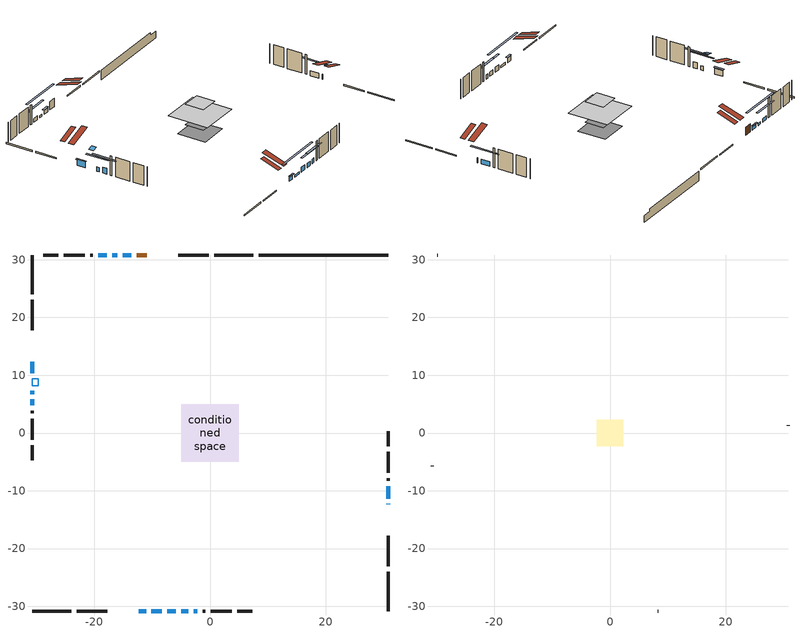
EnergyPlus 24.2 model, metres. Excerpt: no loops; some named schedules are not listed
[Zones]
conditioned space
 floor adiabatic (AdiabaticFloorConstruction): -5.01,-5.01 -5.01,5.01 5.01,5.01 5.01,-5.01 z2.69
 floor foundation (Slab1 construction): -3.55,-3.55 -3.55,3.55 3.55,3.55 3.55,-3.55 z-2.04
 floor foundation (Slab2 construction): -2.36,-2.36 -2.36,2.36 2.36,2.36 2.36,-2.36 z0
 wall outside (RimJoist1 construction): 7.52,30.8 0.73,30.8 / -30.8,-30.8 -24.01,-30.8 / -30.8,30.8 -30.8,24.01 / 30.8,-30.8 30.8,-24.01 z0.25:0.55
 wall outside (RimJoist2 construction): -0.2,30.8 -5.53,30.8 / -23.09,-30.8 -17.75,-30.8 / -30.8,23.09 -30.8,17.75 / 30.8,-23.09 30.8,-17.75 z0.25:0.55
 wall outside (AdiabaticWallConstruction 1): -10.95,30.8 -12.71,30.8 z0.25:2.28
 wall outside (AdiabaticWallConstruction): 30.8,-12.34 30.8,-12.27 / -7.38,-30.8 -5.94,-30.8 z0.25:1.47; -30.8,12.34 -30.8,10.31 / -30.8,5.8 -30.8,4.79 z0.25:1.72; -13.64,30.8 -15.11,30.8 z0.25:1.22; -12.34,-30.8 -11.06,-30.8 / -2.81,-30.8 -2.2,-30.8 z0.25:1.37; -16.04,30.8 -16.95,30.8 / -10.14,-30.8 -8.31,-30.8 z0.25:0.76; 30.8,-11.34 30.8,-9.2 z0.25:1.42; -17.88,30.8 -19.35,30.8 z0.25:1.17; -5.01,-30.8 -3.74,-30.8 / -30.8,7.29 -30.8,6.73 z0.25:1.32
 wall outside (Wall1 construction): -20.28,30.8 -20.72,30.8 / -1.27,-30.8 -0.83,-30.8 / -30.8,3.86 -30.8,3.42 / 30.8,-8.28 30.8,-7.84 z0.25:5.13
 wall outside (Wall2 construction): -21.65,30.8 -25.34,30.8 / 0.1,-30.8 3.79,-30.8 / -30.8,2.49 -30.8,-1.2 / 30.8,-6.91 30.8,-3.22 z0.25:5.13
 wall outside (Wall3 construction): -26.27,30.8 -28.87,30.8 / 4.72,-30.8 7.32,-30.8 / -30.8,-2.13 -30.8,-4.73 / 30.8,-2.29 30.8,0.31 z0.25:5.13
 wall foundation (FoundationWall1 construction): 8.45,30.8,-2.04 8.45,30.8,0.25 28.56,30.8,0.25 28.56,30.8,-0.37 30.8,30.8,-0.37 30.8,30.8,-2.04
 window (WindowConstruction 9): 30.8,-12.34 30.8,-12.27 z0.25:1.47
 window (WindowConstruction 6): -30.8,12.34 -30.8,10.31 z0.25:1.72
 window (WindowConstruction 7): -13.64,30.8 -15.11,30.8 z0.25:1.22
 window (WindowConstruction 8): -12.34,-30.8 -11.07,-30.8 z0.25:1.37
 window (WindowConstruction 11): -16.04,30.8 -16.95,30.8 z0.25:0.76
 window (WindowConstruction 12): -10.14,-30.8 -8.31,-30.8 z0.25:0.76
 window (WindowConstruction 10): -7.38,-30.8 -5.94,-30.8 z0.25:1.47
 window (WindowConstruction): 30.8,-11.34 30.8,-9.21 z0.25:1.42
 window (WindowConstruction 1): -17.88,30.8 -19.35,30.8 z0.25:1.16
 window (WindowConstruction 2): -5.01,-30.8 -3.74,-30.8 z0.25:1.32
 window (WindowConstruction 3): -2.81,-30.8 -2.2,-30.8 z0.25:1.37
 window (WindowConstruction 4): -30.8,7.29 -30.8,6.73 z0.25:1.32
 window (WindowConstruction 5): -30.8,5.8 -30.8,4.79 z0.25:1.72
 door (Door): -10.95,30.8 -12.71,30.8 z0.25:2.28
 ceiling adiabatic (AdiabaticFloorConstruction): 5.01,-5.01 5.01,5.01 -5.01,5.01 -5.01,-5.01 z2.69
 roof outside (Roof2 construction): -10.02,30.8,5.13 -10.02,25.36,6.94 -8.58,25.36,6.94 -8.58,30.8,5.13; -13.27,-30.8,5.13 -13.27,-25.36,6.94 -14.7,-25.36,6.94 -14.7,-30.8,5.13; -30.8,13.27,5.13 -25.36,13.27,6.94 -25.36,14.7,6.94 -30.8,14.7,5.13; 30.8,-13.27,5.13 25.36,-13.27,6.94 25.36,-14.7,6.94 30.8,-14.7,5.13
 roof outside (AdiabaticRoofConstruction): -30.8,8.22,5.13 -29.7,8.22,5.49 -29.7,9.38,5.49 -30.8,9.38,5.13
 skylight (SkylightConstruction): -30.8,8.22,5.13 -29.7,8.22,5.49 -29.7,9.38,5.49 -30.8,9.38,5.13
attic - vented
 floor to conditioned space (Floor1 construction Reversed): -2.33,-2.33 -2.33,2.33 2.33,2.33 2.33,-2.33 z5.13
 wall outside (Wall4 construction): -29.8,30.8 -29.87,30.8 / 8.25,-30.8 8.32,-30.8 / -30.8,-5.66 -30.8,-5.73 / 30.8,1.24 30.8,1.31 z0.25:5.13
 roof outside (Roof1 construction): -7.65,30.8,5.13 -7.65,26.26,6.64 -6.46,26.26,6.64 -6.46,30.8,5.13; -15.63,-30.8,5.13 -15.63,-26.26,6.64 -16.82,-26.26,6.64 -16.82,-30.8,5.13; -30.8,15.63,5.13 -26.26,15.63,6.64 -26.26,16.82,6.64 -30.8,16.82,5.13; 30.8,-15.63,5.13 26.26,-15.63,6.64 26.26,-16.82,6.64 30.8,-16.82,5.13
shading: -30.8,10.11 -30.8,12.54 -31.21,12.54 -31.21,10.11 z1.92; -15.31,30.8 -13.44,30.8 -13.44,31.21 -15.31,31.21 z1.42; -10.86,-30.8 -12.54,-30.8 -12.54,-31.21 -10.86,-31.21 z1.57; -22.03,30.8 -10.96,30.8 -10.96,31.21 -22.03,31.21 z5.84; -3.23,-30.8 -15.22,-30.8 -15.22,-31.21 -3.23,-31.21 z5.84; 30.8,-6.57 30.8,-13.98 31.21,-13.98 31.21,-6.57 z4.06; -21.99,30.8 -15.24,30.8 -15.24,31.21 -21.99,31.21 z3.8; -1.1,-30.8 -7.65,-30.8 -7.65,-31.21 -1.1,-31.21 z3.96; 0.44,-30.8 -5.45,-30.8 -5.45,-31.21 0.44,-31.21 z4.01; -30.8,4.09 -30.8,9.93 -31.21,9.93 -31.21,4.09 z3.96; -30.8,2.15 -30.8,8.44 -31.21,8.44 -31.21,2.15 z4.36
[Building]
Building 1: Terrain=Suburbs
[Site:Location]
Edmonton Intl AP_AB: Latitude {deg}=53.31; Longitude {deg}=-113.58; Time Zone {hr}=-7; Elevation {m}=723; Keep Site Location Information=Yes
[Site:GroundTemperature:Shallow]
-1.56185, -3.61833, -3.78302, -2.80711, 1.11059, 5.01004, 8.39065, 10.5322, 10.7141, 8.97234, 5.67794, 1.89811
[Site:WaterMainsTemperature]
Calculation Method=Schedule; Temperature Schedule=mains temperature schedule
[Material] Roughness=Rough; Thermal Absorptance=0.9
Name | Thickness {m} | Conductivity {W/m-K} | Density {kg/m3} | Specific Heat {J/kg-K} | Solar Absorptance | Visible Absorptance
asphalt or fiberglass shingles | 0.00635 | 0.162714 | 1121.4 | 1465.45 | 0.4 | 0.4
asphalt or fiberglass shingles 1 | 0.00635 | 0.162714 | 1121.4 | 1465.45 | 0.7 | 0.7
ceiling loosefill ins | 0.169333 | 0.0480833 | 16.02 | 1046.75 | 0.7 | 0.7
ceiling stud and cavity | 0.1397 | 0.174751 | 65.682 | 1177.47 | 0.7 | 0.7
concrete 4.0 in. | 0.1016 | 1.803125 | 2242.8 | 837.4 | 0.7 | 0.7
concrete 8.0 in. | 0.2032 | 1.803125 | 2242.8 | 837.4 | 0.7 | 0.7
door material | 0.04445 | 0.053851 | 512.64 | 1214.23 | 0.7 | 0.7
exterior vertical ins | 0.0477883 | 0.029427 | 32.04 | 1214.23 | 0.7 | 0.7
floor covering | 0.0127 | 0.0433444 | 54.468 | 1339.84 | 0.6 | 0.6
floor rigid ins; roof rigid ins; wall rigid ins | 0.512978 | 0.029427 | 32.04 | 1214.23 | 0.7 | 0.7
floor stud and cavity | 0.1397 | 1.75129 | 37.0049 | 1207.88 | 0.7 | 0.7
furniture material conditioned space 1 | 0.1524 | 0.115458 | 640.8 | 1214.23 | 0.6 | 0.6
gypsum board | 0.0127 | 0.160291 | 801 | 837.4 | 0.6 | 0.6
gypsum board 1 | 0.0127 | 0.160291 | 801 | 837.4 | 0.7 | 0.7
osb sheathing 0.5 in. | 0.0127 | 0.115458 | 512.64 | 1214.23 | 0.7 | 0.7
osb sheathing 0.75 in. | 0.01905 | 0.115458 | 512.64 | 1214.23 | 0.7 | 0.7
osb sheathing 2.0 in. | 0.0508 | 0.115458 | 512.64 | 1214.23 | 0.7 | 0.7
rim joist stud and cavity | 0.0508 | 0.0296634 | 125.044 | 1163.47 | 0.6 | 0.6
roof stud and cavity | 0.2032 | 0.11531 | 78.34581 | 1123.46 | 0.7 | 0.7
roof stud and cavity 1 | 0.18415 | 1.78685 | 37.0049 | 1207.88 | 0.6 | 0.6
wall stud and cavity | 0.1397 | 0.100429 | 139.0536 | 1170.24 | 0.7 | 0.7
wall stud and cavity 1 | 0.1397 | 0.0938917 | 139.0536 | 1170.24 | 0.7 | 0.7
wall stud and cavity 2 | 0.1397 | 0.0951301 | 139.0536 | 1170.24 | 0.7 | 0.7
wall stud and cavity 3 | 0.0889 | 6.1454 | 50.32683 | 1063.81 | 0.6 | 0.6
wall stud and cavity 4 | 0.0889 | 0.380278 | 52.3479 | 1209.89 | 0.7 | 0.7
wall stud and cavity 5 | 0.0889 | 0.391764 | 83.0341 | 1211.67 | 0.7 | 0.7
wood siding | 0.0254 | 0.102417 | 544.68 | 1172.36 | 0.4 | 0.4
wood siding 1 | 0.00254 | 0.102417 | 544.68 | 1172.36 | 0.4 | 0.4
wood siding 2; wood siding 3; wood siding 4 | 0.0254 | 0.102417 | 544.68 | 1172.36 | 0.7 | 0.7
[WindowMaterial:SimpleGlazingSystem]
Name | U-Factor {W/m2-K} | Solar Heat Gain Coefficient
SkylightMaterial | 3.35865 | 0.7116
WindowMaterial | 3.298918 | 0.68
WindowMaterial 1 | 2.98152 | 0.56
WindowMaterial 10 | 2.699889 | 0.41
WindowMaterial 2 | 2.986628 | 0.56
WindowMaterial 3 | 3.30687 | 0.62
WindowMaterial 4 | 3.26655 | 0.47
WindowMaterial 5 | 3.30232 | 0.66
WindowMaterial 6 | 2.97868 | 0.57
WindowMaterial 7 | 2.98492 | 0.56
WindowMaterial 8 | 3.09508 | 0.38
WindowMaterial 9 | 2.969594 | 0.62
[Construction]
AdiabaticFloorConstruction: floor stud and cavity, floor rigid ins, osb sheathing 0.75 in., floor covering
AdiabaticRoofConstruction: asphalt or fiberglass shingles 1, roof rigid ins, osb sheathing 0.75 in., roof stud and cavity 1
AdiabaticWallConstruction: wood siding 3, wall rigid ins, wall stud and cavity 4, gypsum board
AdiabaticWallConstruction 1: wood siding 4, wall rigid ins, wall stud and cavity 4, gypsum board
Door: door material
Floor1 construction Reversed: gypsum board, ceiling stud and cavity, ceiling loosefill ins
FoundationWall1 construction: concrete 8.0 in., gypsum board 1
furniture construction conditioned space 1: furniture material conditioned space 1
PartitionWallConstruction: gypsum board, wall stud and cavity 5, gypsum board
RimJoist1 construction; RimJoist2 construction: wood siding 2, osb sheathing 2.0 in., rim joist stud and cavity
Roof1 construction: asphalt or fiberglass shingles
Roof2 construction: asphalt or fiberglass shingles, osb sheathing 0.75 in., roof stud and cavity, gypsum board
SkylightConstruction: SkylightMaterial
Slab1 construction; Slab2 construction: concrete 4.0 in.
Wall1 construction: wood siding, osb sheathing 0.5 in., wall stud and cavity, gypsum board
Wall2 construction: wood siding, osb sheathing 0.5 in., wall stud and cavity 1, gypsum board
Wall3 construction: wood siding, osb sheathing 0.5 in., wall stud and cavity 2, gypsum board
Wall4 construction: wood siding 1, wall stud and cavity 3
WindowConstruction: WindowMaterial
WindowConstruction 1: WindowMaterial 1
WindowConstruction 10: WindowMaterial 9
WindowConstruction 11; WindowConstruction 12: WindowMaterial 10
WindowConstruction 2: WindowMaterial 2
WindowConstruction 3: WindowMaterial 3
WindowConstruction 4: WindowMaterial 4
WindowConstruction 5; WindowConstruction 6: WindowMaterial 5
WindowConstruction 7: WindowMaterial 6
WindowConstruction 8: WindowMaterial 7
WindowConstruction 9: WindowMaterial 8
[Zone] Multiplier=1; Part of Total Floor Area=Yes
Name | Volume {m3}
attic - vented | 5.31664
conditioned space | 403.4
[Space]
Name | Zone | Volume {m3}
attic - vented 1 | attic - vented | 5.31664
conditioned space 1 | conditioned space | 403.4
[ZoneInfiltration:EffectiveLeakageArea]
infil attic - vented 1: Zone or Space=attic - vented 1; Schedule=Always On Discrete; Effective Air Leakage Area {cm2}=753.739; Stack Coefficient=0.000444221; Wind Coefficient=1.42403e-05
[ZoneMixing]
whole house fan mix: Zone or Space=attic - vented; Schedule=Always On Continuous; Design Flow Rate Calculation Method=Flow/Zone; Design Flow Rate {m3/s}=0; Source Zone or Space=conditioned space
[SurfaceProperty:ExposedFoundationPerimeter] Exposed Perimeter Calculation Method=TotalExposedPerimeter
Name | Total Exposed Perimeter {m}
Slab1 | 22.354
Slab2 | 13.411
[InternalMass] Zone or ZoneList=conditioned space; Space or SpaceList=conditioned space 1
Name | Construction | Surface Area {m2}
furniture mass conditioned space 1 | furniture construction conditioned space 1 | 69.236
partition wall mass | PartitionWallConstruction | 173.09
[Lights]
interior lighting: Zone or ZoneList or Space or SpaceList=conditioned space 1; Schedule=interior lighting schedule; Design Level Calculation Method=LightingLevel; Lighting Level {W}=343.2; Return Air Fraction=0; Fraction Radiant=0.6; Fraction Visible=0.2; Fraction Replaceable=1
[People]
occupants: Zone or ZoneList or Space or SpaceList=conditioned space 1; Number of People Schedule=occupants schedule; Number of People Calculation Method=People; Number of People=3; Fraction Radiant=0.314171; Sensible Heat Fraction=0.56303; Activity Level Schedule=occupants activity schedule; Carbon Dioxide Generation Rate {m3/s-W}=0; Enable ASHRAE 55 Comfort Warnings=No; Mean Radiant Temperature Calculation Type=EnclosureAveraged
[ElectricEquipment] Zone or ZoneList or Space or SpaceList=conditioned space 1; Design Level Calculation Method=EquipmentLevel
Name | Schedule | Design Level {W} | Fraction Latent | Fraction Radiant | Fraction Lost
clothes dryer | clothes dryer schedule | 140.772 | 0.015 | 0.081 | 0.85
clothes washer | clothes washer schedule | 32.1985 | 0.03 | 0.162 | 0.7
cooking range | cooking range schedule | 215.147 | 0.08 | 0.432 | 0.2
dishwasher | dishwasher schedule | 66.8632 | 0.3 | 0.18 | 0.4
fridge | fridge schedule | 72.9452 | 0 | 0.6 | 0
mech vent bath fan 0 | mech vent bath fan 0 schedule | 50.2 | 0 | 0 | 1
mech vent house fan | mech vent house fan schedule | 0 | 0 | 0 | 1
mech vent house fan cfis | mech vent house fan cfis schedule | 0 | 0 | 0 | 0
mech vent range fan 0 | mech vent range fan 0 schedule | 57 | 0 | 0 | 1
misc plug loads | misc plug loads schedule | 494.7 | 0.045 | 0.513 | 0.1
whole house fan | Always On Discrete | 0 | 0 | 0 | 1
[OtherEquipment] Zone or ZoneList or Space or SpaceList=conditioned space 1; Design Level Calculation Method=EquipmentLevel
Name | Fuel Type | Schedule | Design Level {W} | Fraction Latent | Fraction Radiant | Fraction Lost
clothes dryer 1 | Electricity | clothes dryer schedule | 0 | 0.015 | 0.081 | 0.85
cooking range 1 | Electricity | cooking range schedule | 0 | 0.08 | 0.432 | 0.2
general water use latent | None | general water use schedule | 62.594 | 1 | 0 | 0
general water use sensible | None | general water use schedule | -61.6891 | 0 | 0.6 | 0
mech vent house fan latent load | None | Always On Discrete | 0 | 1 | 0 | 0
mech vent house fan sensible load | None | Always On Discrete | 0 | 0 | 0 | 0
water heater energy adjustment1 | NaturalGas | Always On Discrete | 0.01 | 0 | 0 | 1
[ZoneInfiltration:DesignFlowRate] Zone or ZoneList or Space or SpaceList=conditioned space 1; Schedule=Always On Discrete; Design Flow Rate Calculation Method=Flow/Zone; Design Flow Rate {m3/s}=0
infil flow; natural vent flow; whole house fan flow
[Foundation:Kiva] Initial Indoor Air Temperature {C}=18; Wall Depth Below Slab {m}=0.2032
Name | Wall Height Above Grade {m} | Custom Block Material Name 1 | Custom Block Depth 1 {m} | Custom Block X Position 1 {m} | Custom Block Z Position 1 {m}
Foundation Kiva 1 | 0.249997 | exterior vertical ins | 2.28999 | 0.2159 | 0
Foundation Kiva 2 | 0.1016
[Foundation:Kiva:Settings]
Soil Conductivity {W/m-K}=0.849921; Soil Density {kg/m3}=1842.3; Soil Specific Heat {J/kg-K}=418.7; Ground Solar Absorptivity=0.9; Ground Thermal Absorptivity=0.9; Ground Surface Roughness {m}=0.03; Far-Field Width {m}=40; Deep-Ground Boundary Condition=ZeroFlux; Deep-Ground Depth {m}=40; Minimum Cell Dimension {m}=0.2; Maximum Cell Growth Coefficient=3; Simulation Timestep=Timestep
[Exterior:Lights]
exterior lighting: Schedule=exterior lighting schedule; Design Level {W}=75.6
[Schedule:Constant]
Name | Hourly Value
Always On Continuous; mech vent house fan schedule; mech vent house fan cfis schedule; Always On Discrete | 1
occupants activity schedule | 117.228
fridge schedule | 0
[Schedule:Week:Daily]
interior lighting schedule Week Rule - Jan1-Jan27: interior lighting schedule day, interior lighting schedule day, interior lighting schedule day, interior lighting schedule day, interior lighting schedule day, interior lighting schedule day, interior lighting schedule day, interior lighting schedule default day, interior lighting schedule default day, interior lighting schedule default day, interior lighting schedule default day, interior lighting schedule default day
interior lighting schedule Week Rule - Jan28-Feb3: interior lighting schedule day, interior lighting schedule day, interior lighting schedule day, interior lighting schedule day, interior lighting schedule day 1, interior lighting schedule day 1, interior lighting schedule day 1, interior lighting schedule default day, interior lighting schedule default day, interior lighting schedule default day, interior lighting schedule default day, interior lighting schedule default day
interior lighting schedule Week Rule - Feb4-Feb24: interior lighting schedule day 1, interior lighting schedule day 1, interior lighting schedule day 1, interior lighting schedule day 1, interior lighting schedule day 1, interior lighting schedule day 1, interior lighting schedule day 1, interior lighting schedule default day, interior lighting schedule default day, interior lighting schedule default day, interior lighting schedule default day, interior lighting schedule default day
interior lighting schedule Week Rule - Feb25-Mar3: interior lighting schedule day 1, interior lighting schedule day 1, interior lighting schedule day 1, interior lighting schedule day 1, interior lighting schedule day 2, interior lighting schedule day 2, interior lighting schedule day 2, interior lighting schedule default day, interior lighting schedule default day, interior lighting schedule default day, interior lighting schedule default day, interior lighting schedule default day
interior lighting schedule Week Rule - Mar4-Mar31: interior lighting schedule day 2, interior lighting schedule day 2, interior lighting schedule day 2, interior lighting schedule day 2, interior lighting schedule day 2, interior lighting schedule day 2, interior lighting schedule day 2, interior lighting schedule default day, interior lighting schedule default day, interior lighting schedule default day, interior lighting schedule default day, interior lighting schedule default day
interior lighting schedule Week Rule - Apr1-Apr28: interior lighting schedule day 3, interior lighting schedule day 3, interior lighting schedule day 3, interior lighting schedule day 3, interior lighting schedule day 3, interior lighting schedule day 3, interior lighting schedule day 3, interior lighting schedule default day, interior lighting schedule default day, interior lighting schedule default day, interior lighting schedule default day, interior lighting schedule default day
interior lighting schedule Week Rule - Apr29-May5: interior lighting schedule day 3, interior lighting schedule day 3, interior lighting schedule day 4, interior lighting schedule day 4, interior lighting schedule day 4, interior lighting schedule day 4, interior lighting schedule day 4, interior lighting schedule default day, interior lighting schedule default day, interior lighting schedule default day, interior lighting schedule default day, interior lighting schedule default day
interior lighting schedule Week Rule - May6-May26: interior lighting schedule day 4, interior lighting schedule day 4, interior lighting schedule day 4, interior lighting schedule day 4, interior lighting schedule day 4, interior lighting schedule day 4, interior lighting schedule day 4, interior lighting schedule default day, interior lighting schedule default day, interior lighting schedule default day, interior lighting schedule default day, interior lighting schedule default day
interior lighting schedule Week Rule - May27-Jun2: interior lighting schedule day 4, interior lighting schedule day 4, interior lighting schedule day 4, interior lighting schedule day 4, interior lighting schedule day 4, interior lighting schedule day 5, interior lighting schedule day 5, interior lighting schedule default day, interior lighting schedule default day, interior lighting schedule default day, interior lighting schedule default day, interior lighting schedule default day
interior lighting schedule Week Rule - Jun3-Jun30: interior lighting schedule day 5, interior lighting schedule day 5, interior lighting schedule day 5, interior lighting schedule day 5, interior lighting schedule day 5, interior lighting schedule day 5, interior lighting schedule day 5, interior lighting schedule default day, interior lighting schedule default day, interior lighting schedule default day, interior lighting schedule default day, interior lighting schedule default day
interior lighting schedule Week Rule - Jul1-Jul28: interior lighting schedule day 6, interior lighting schedule day 6, interior lighting schedule day 6, interior lighting schedule day 6, interior lighting schedule day 6, interior lighting schedule day 6, interior lighting schedule day 6, interior lighting schedule default day, interior lighting schedule default day, interior lighting schedule default day, interior lighting schedule default day, interior lighting schedule default day
interior lighting schedule Week Rule - Jul29-Aug4: interior lighting schedule day 6, interior lighting schedule day 6, interior lighting schedule day 6, interior lighting schedule day 7, interior lighting schedule day 7, interior lighting schedule day 7, interior lighting schedule day 7, interior lighting schedule default day, interior lighting schedule default day, interior lighting schedule default day, interior lighting schedule default day, interior lighting schedule default day
interior lighting schedule Week Rule - Aug5-Aug25: interior lighting schedule day 7, interior lighting schedule day 7, interior lighting schedule day 7, interior lighting schedule day 7, interior lighting schedule day 7, interior lighting schedule day 7, interior lighting schedule day 7, interior lighting schedule default day, interior lighting schedule default day, interior lighting schedule default day, interior lighting schedule default day, interior lighting schedule default day
interior lighting schedule Week Rule - Aug26-Sep1: interior lighting schedule day 7, interior lighting schedule day 7, interior lighting schedule day 7, interior lighting schedule day 7, interior lighting schedule day 7, interior lighting schedule day 7, interior lighting schedule day 8, interior lighting schedule default day, interior lighting schedule default day, interior lighting schedule default day, interior lighting schedule default day, interior lighting schedule default day
interior lighting schedule Week Rule - Sep2-Sep29: interior lighting schedule day 8, interior lighting schedule day 8, interior lighting schedule day 8, interior lighting schedule day 8, interior lighting schedule day 8, interior lighting schedule day 8, interior lighting schedule day 8, interior lighting schedule default day, interior lighting schedule default day, interior lighting schedule default day, interior lighting schedule default day, interior lighting schedule default day
interior lighting schedule Week Rule - Sep30-Oct6: interior lighting schedule day 8, interior lighting schedule day 9, interior lighting schedule day 9, interior lighting schedule day 9, interior lighting schedule day 9, interior lighting schedule day 9, interior lighting schedule day 9, interior lighting schedule default day, interior lighting schedule default day, interior lighting schedule default day, interior lighting schedule default day, interior lighting schedule default day
interior lighting schedule Week Rule - Oct7-Oct27: interior lighting schedule day 9, interior lighting schedule day 9, interior lighting schedule day 9, interior lighting schedule day 9, interior lighting schedule day 9, interior lighting schedule day 9, interior lighting schedule day 9, interior lighting schedule default day, interior lighting schedule default day, interior lighting schedule default day, interior lighting schedule default day, interior lighting schedule default day
interior lighting schedule Week Rule - Oct28-Nov3: interior lighting schedule day 9, interior lighting schedule day 9, interior lighting schedule day 9, interior lighting schedule day 9, interior lighting schedule day 10, interior lighting schedule day 10, interior lighting schedule day 10, interior lighting schedule default day, interior lighting schedule default day, interior lighting schedule default day, interior lighting schedule default day, interior lighting schedule default day
interior lighting schedule Week Rule - Nov4-Nov24: interior lighting schedule day 10, interior lighting schedule day 10, interior lighting schedule day 10, interior lighting schedule day 10, interior lighting schedule day 10, interior lighting schedule day 10, interior lighting schedule day 10, interior lighting schedule default day, interior lighting schedule default day, interior lighting schedule default day, interior lighting schedule default day, interior lighting schedule default day
interior lighting schedule Week Rule - Nov25-Dec1: interior lighting schedule day 10, interior lighting schedule day 10, interior lighting schedule day 10, interior lighting schedule day 10, interior lighting schedule day 10, interior lighting schedule day 10, interior lighting schedule day 11, interior lighting schedule default day, interior lighting schedule default day, interior lighting schedule default day, interior lighting schedule default day, interior lighting schedule default day
interior lighting schedule Week Rule - Dec2-Dec31: interior lighting schedule day 11, interior lighting schedule day 11, interior lighting schedule day 11, interior lighting schedule day 11, interior lighting schedule day 11, interior lighting schedule day 11, interior lighting schedule day 11, interior lighting schedule default day, interior lighting schedule default day, interior lighting schedule default day, interior lighting schedule default day, interior lighting schedule default day
occupants schedule Week Rule - Jan1-Dec31: occupants schedule day, occupants schedule day, occupants schedule day, occupants schedule day, occupants schedule day, occupants schedule day, occupants schedule day, occupants schedule default day, occupants schedule default day, occupants schedule default day, occupants schedule default day, occupants schedule default day
clothes dryer schedule Week Rule - Jan1-Dec31: clothes dryer schedule day, clothes dryer schedule day, clothes dryer schedule day, clothes dryer schedule day, clothes dryer schedule day, clothes dryer schedule day, clothes dryer schedule day, clothes dryer schedule default day, clothes dryer schedule default day, clothes dryer schedule default day, clothes dryer schedule default day, clothes dryer schedule default day
clothes washer schedule Week Rule - Jan1-Dec31: clothes washer schedule day, clothes washer schedule day, clothes washer schedule day, clothes washer schedule day, clothes washer schedule day, clothes washer schedule day, clothes washer schedule day, clothes washer schedule default day, clothes washer schedule default day, clothes washer schedule default day, clothes washer schedule default day, clothes washer schedule default day
cooking range schedule Week Rule - Jan1-Dec31: cooking range schedule day, cooking range schedule day, cooking range schedule day, cooking range schedule day, cooking range schedule day, cooking range schedule day, cooking range schedule day, cooking range schedule default day, cooking range schedule default day, cooking range schedule default day, cooking range schedule default day, cooking range schedule default day
dishwasher schedule Week Rule - Jan1-Dec31: dishwasher schedule day, dishwasher schedule day, dishwasher schedule day, dishwasher schedule day, dishwasher schedule day, dishwasher schedule day, dishwasher schedule day, dishwasher schedule default day, dishwasher schedule default day, dishwasher schedule default day, dishwasher schedule default day, dishwasher schedule default day
mech vent bath fan 0 schedule Week Rule - Jan1-Dec31: mech vent bath fan 0 schedule day, mech vent bath fan 0 schedule day, mech vent bath fan 0 schedule day, mech vent bath fan 0 schedule day, mech vent bath fan 0 schedule day, mech vent bath fan 0 schedule day, mech vent bath fan 0 schedule day, mech vent bath fan 0 schedule default day, mech vent bath fan 0 schedule default day, mech vent bath fan 0 schedule default day, mech vent bath fan 0 schedule default day, mech vent bath fan 0 schedule default day
mech vent range fan 0 schedule Week Rule - Jan1-Dec31: mech vent range fan 0 schedule day, mech vent range fan 0 schedule day, mech vent range fan 0 schedule day, mech vent range fan 0 schedule day, mech vent range fan 0 schedule day, mech vent range fan 0 schedule day, mech vent range fan 0 schedule day, mech vent range fan 0 schedule default day, mech vent range fan 0 schedule default day, mech vent range fan 0 schedule default day, mech vent range fan 0 schedule default day, mech vent range fan 0 schedule default day
misc plug loads schedule Week Rule - Jan1-Dec31: misc plug loads schedule day, misc plug loads schedule day, misc plug loads schedule day, misc plug loads schedule day, misc plug loads schedule day, misc plug loads schedule day, misc plug loads schedule day, misc plug loads schedule default day, misc plug loads schedule default day, misc plug loads schedule default day, misc plug loads schedule default day, misc plug loads schedule default day
general water use schedule Week Rule - Jan1-Dec31: general water use schedule day, general water use schedule day, general water use schedule day, general water use schedule day, general water use schedule day, general water use schedule day, general water use schedule day, general water use schedule default day, general water use schedule default day, general water use schedule default day, general water use schedule default day, general water use schedule default day
exterior lighting schedule Week Rule - Jan1-Jan27: exterior lighting schedule day, exterior lighting schedule day, exterior lighting schedule day, exterior lighting schedule day, exterior lighting schedule day, exterior lighting schedule day, exterior lighting schedule day, exterior lighting schedule default day, exterior lighting schedule default day, exterior lighting schedule default day, exterior lighting schedule default day, exterior lighting schedule default day
exterior lighting schedule Week Rule - Jan28-Feb3: exterior lighting schedule day, exterior lighting schedule day, exterior lighting schedule day, exterior lighting schedule day, exterior lighting schedule day 1, exterior lighting schedule day 1, exterior lighting schedule day 1, exterior lighting schedule default day, exterior lighting schedule default day, exterior lighting schedule default day, exterior lighting schedule default day, exterior lighting schedule default day
exterior lighting schedule Week Rule - Feb4-Feb24: exterior lighting schedule day 1, exterior lighting schedule day 1, exterior lighting schedule day 1, exterior lighting schedule day 1, exterior lighting schedule day 1, exterior lighting schedule day 1, exterior lighting schedule day 1, exterior lighting schedule default day, exterior lighting schedule default day, exterior lighting schedule default day, exterior lighting schedule default day, exterior lighting schedule default day
exterior lighting schedule Week Rule - Feb25-Mar3: exterior lighting schedule day 1, exterior lighting schedule day 1, exterior lighting schedule day 1, exterior lighting schedule day 1, exterior lighting schedule day 2, exterior lighting schedule day 2, exterior lighting schedule day 2, exterior lighting schedule default day, exterior lighting schedule default day, exterior lighting schedule default day, exterior lighting schedule default day, exterior lighting schedule default day
exterior lighting schedule Week Rule - Mar4-Mar31: exterior lighting schedule day 2, exterior lighting schedule day 2, exterior lighting schedule day 2, exterior lighting schedule day 2, exterior lighting schedule day 2, exterior lighting schedule day 2, exterior lighting schedule day 2, exterior lighting schedule default day, exterior lighting schedule default day, exterior lighting schedule default day, exterior lighting schedule default day, exterior lighting schedule default day
exterior lighting schedule Week Rule - Apr1-Apr28: exterior lighting schedule day 3, exterior lighting schedule day 3, exterior lighting schedule day 3, exterior lighting schedule day 3, exterior lighting schedule day 3, exterior lighting schedule day 3, exterior lighting schedule day 3, exterior lighting schedule default day, exterior lighting schedule default day, exterior lighting schedule default day, exterior lighting schedule default day, exterior lighting schedule default day
exterior lighting schedule Week Rule - Apr29-May5: exterior lighting schedule day 3, exterior lighting schedule day 3, exterior lighting schedule day 4, exterior lighting schedule day 4, exterior lighting schedule day 4, exterior lighting schedule day 4, exterior lighting schedule day 4, exterior lighting schedule default day, exterior lighting schedule default day, exterior lighting schedule default day, exterior lighting schedule default day, exterior lighting schedule default day
exterior lighting schedule Week Rule - May6-May26: exterior lighting schedule day 4, exterior lighting schedule day 4, exterior lighting schedule day 4, exterior lighting schedule day 4, exterior lighting schedule day 4, exterior lighting schedule day 4, exterior lighting schedule day 4, exterior lighting schedule default day, exterior lighting schedule default day, exterior lighting schedule default day, exterior lighting schedule default day, exterior lighting schedule default day
exterior lighting schedule Week Rule - May27-Jun2: exterior lighting schedule day 4, exterior lighting schedule day 4, exterior lighting schedule day 4, exterior lighting schedule day 4, exterior lighting schedule day 4, exterior lighting schedule day 5, exterior lighting schedule day 5, exterior lighting schedule default day, exterior lighting schedule default day, exterior lighting schedule default day, exterior lighting schedule default day, exterior lighting schedule default day
exterior lighting schedule Week Rule - Jun3-Jun30: exterior lighting schedule day 5, exterior lighting schedule day 5, exterior lighting schedule day 5, exterior lighting schedule day 5, exterior lighting schedule day 5, exterior lighting schedule day 5, exterior lighting schedule day 5, exterior lighting schedule default day, exterior lighting schedule default day, exterior lighting schedule default day, exterior lighting schedule default day, exterior lighting schedule default day
exterior lighting schedule Week Rule - Jul1-Jul28: exterior lighting schedule day 6, exterior lighting schedule day 6, exterior lighting schedule day 6, exterior lighting schedule day 6, exterior lighting schedule day 6, exterior lighting schedule day 6, exterior lighting schedule day 6, exterior lighting schedule default day, exterior lighting schedule default day, exterior lighting schedule default day, exterior lighting schedule default day, exterior lighting schedule default day
[Schedule:Year]
interior lighting schedule: interior lighting schedule Week Rule - Jan1-Jan27, 1, 1, 1, 27, interior lighting schedule Week Rule - Jan28-Feb3, 1, 28, 2, 3, interior lighting schedule Week Rule - Feb4-Feb24, 2, 4, 2, 24, interior lighting schedule Week Rule - Feb25-Mar3, 2, 25, 3, 3, interior lighting schedule Week Rule - Mar4-Mar31, 3, 4, 3, 31, interior lighting schedule Week Rule - Apr1-Apr28, 4, 1, 4, 28, interior lighting schedule Week Rule - Apr29-May5, 4, 29, 5, 5, interior lighting schedule Week Rule - May6-May26, 5, 6, 5, 26, interior lighting schedule Week Rule - May27-Jun2, 5, 27, 6, 2, interior lighting schedule Week Rule - Jun3-Jun30, 6, 3, 6, 30, interior lighting schedule Week Rule - Jul1-Jul28, 7, 1, 7, 28, interior lighting schedule Week Rule - Jul29-Aug4, 7, 29, 8, 4, interior lighting schedule Week Rule - Aug5-Aug25, 8, 5, 8, 25, interior lighting schedule Week Rule - Aug26-Sep1, 8, 26, 9, 1, interior lighting schedule Week Rule - Sep2-Sep29, 9, 2, 9, 29, interior lighting schedule Week Rule - Sep30-Oct6, 9, 30, 10, 6, interior lighting schedule Week Rule - Oct7-Oct27, 10, 7, 10, 27, interior lighting schedule Week Rule - Oct28-Nov3, 10, 28, 11, 3, interior lighting schedule Week Rule - Nov4-Nov24, 11, 4, 11, 24, interior lighting schedule Week Rule - Nov25-Dec1, 11, 25, 12, 1, interior lighting schedule Week Rule - Dec2-Dec31, 12, 2, 12, 31
occupants schedule: occupants schedule Week Rule - Jan1-Dec31, 1, 1, 12, 31
clothes dryer schedule: clothes dryer schedule Week Rule - Jan1-Dec31, 1, 1, 12, 31
clothes washer schedule: clothes washer schedule Week Rule - Jan1-Dec31, 1, 1, 12, 31
cooking range schedule: cooking range schedule Week Rule - Jan1-Dec31, 1, 1, 12, 31
dishwasher schedule: dishwasher schedule Week Rule - Jan1-Dec31, 1, 1, 12, 31
mech vent bath fan 0 schedule: mech vent bath fan 0 schedule Week Rule - Jan1-Dec31, 1, 1, 12, 31
mech vent range fan 0 schedule: mech vent range fan 0 schedule Week Rule - Jan1-Dec31, 1, 1, 12, 31
misc plug loads schedule: misc plug loads schedule Week Rule - Jan1-Dec31, 1, 1, 12, 31
general water use schedule: general water use schedule Week Rule - Jan1-Dec31, 1, 1, 12, 31
exterior lighting schedule: exterior lighting schedule Week Rule - Jan1-Jan27, 1, 1, 1, 27, exterior lighting schedule Week Rule - Jan28-Feb3, 1, 28, 2, 3, exterior lighting schedule Week Rule - Feb4-Feb24, 2, 4, 2, 24, exterior lighting schedule Week Rule - Feb25-Mar3, 2, 25, 3, 3, exterior lighting schedule Week Rule - Mar4-Mar31, 3, 4, 3, 31, exterior lighting schedule Week Rule - Apr1-Apr28, 4, 1, 4, 28, exterior lighting schedule Week Rule - Apr29-May5, 4, 29, 5, 5, exterior lighting schedule Week Rule - May6-May26, 5, 6, 5, 26, exterior lighting schedule Week Rule - May27-Jun2, 5, 27, 6, 2, exterior lighting schedule Week Rule - Jun3-Jun30, 6, 3, 6, 30, exterior lighting schedule Week Rule - Jul1-Jul28, 7, 1, 7, 28, exterior lighting schedule Week Rule - Jul29-Aug4, 7, 29, 8, 4, exterior lighting schedule Week Rule - Aug5-Aug25, 8, 5, 8, 25, exterior lighting schedule Week Rule - Aug26-Sep1, 8, 26, 9, 1, exterior lighting schedule Week Rule - Sep2-Sep29, 9, 2, 9, 29, exterior lighting schedule Week Rule - Sep30-Oct6, 9, 30, 10, 6, exterior lighting schedule Week Rule - Oct7-Oct27, 10, 7, 10, 27, exterior lighting schedule Week Rule - Oct28-Nov3, 10, 28, 11, 3, exterior lighting schedule Week Rule - Nov4-Nov24, 11, 4, 11, 24, exterior lighting schedule Week Rule - Nov25-Dec1, 11, 25, 12, 1, exterior lighting schedule Week Rule - Dec2-Dec31, 12, 2, 12, 31
[Schedule:Compact]
mains temperature schedule: Through: 01/01, For: AllDays, Until: 24:00, 3.97167, Through: 01/02, For: AllDays, Until: 24:00, 3.90778, Through: 01/03, For: AllDays, Until: 24:00, 3.84556, Through: 01/04, For: AllDays, Until: 24:00, 3.78389, Through: 01/05, For: AllDays, Until: 24:00, 3.72278, Through: 01/06, For: AllDays, Until: 24:00, 3.66278, Through: 01/07, For: AllDays, Until: 24:00, 3.60389, Through: 01/08, For: AllDays, Until: 24:00, 3.54556, Through: 01/09, For: AllDays, Until: 24:00, 3.48833, Through: 01/10, For: AllDays, Until: 24:00, 3.43167, Through: 01/11, For: AllDays, Until: 24:00, 3.37611, Through: 01/12, For: AllDays, Until: 24:00, 3.32167, Through: 01/13, For: AllDays, Until: 24:00, 3.26833, Through: 01/14, For: AllDays, Until: 24:00, 3.21556, Through: 01/15, For: AllDays, Until: 24:00, 3.16444, Through: 01/16, For: AllDays, Until: 24:00, 3.11389, Through: 01/17, For: AllDays, Until: 24:00, 3.06444, Through: 01/18, For: AllDays, Until: 24:00, 3.01611, Through: 01/19, For: AllDays, Until: 24:00, 2.96889, Through: 01/20, For: AllDays, Until: 24:00, 2.92278, Through: 01/21, For: AllDays, Until: 24:00, 2.87722, Through: 01/22, For: AllDays, Until: 24:00, 2.83333, Through: 01/23, For: AllDays, Until: 24:00, 2.79056, Through: 01/24, For: AllDays, Until: 24:00, 2.74889, Through: 01/25, For: AllDays, Until: 24:00, 2.70833, Through: 01/26, For: AllDays, Until: 24:00, 2.66889, Through: 01/27, For: AllDays, Until: 24:00, 2.63056, Through: 01/28, For: AllDays, Until: 24:00, 2.59333, Through: 01/29, For: AllDays, Until: 24:00, 2.55778, Through: 01/30, For: AllDays, Until: 24:00, 2.52278, Through: 01/31, For: AllDays, Until: 24:00, 2.48944, Through: 02/01, For: AllDays, Until: 24:00, 2.45722, Through: 02/02, For: AllDays, Until: 24:00, 2.42611, Through: 02/03, For: AllDays, Until: 24:00, 2.39667, Through: 02/04, For: AllDays, Until: 24:00, 2.36833, Through: 02/05, For: AllDays, Until: 24:00, 2.34111, Through: 02/06, For: AllDays, Until: 24:00, 2.315, Through: 02/07, For: AllDays, Until: 24:00, 2.29056, Through: 02/08, For: AllDays, Until: 24:00, 2.26722, Through: 02/09, For: AllDays, Until: 24:00, 2.245, Through: 02/10, For: AllDays, Until: 24:00, 2.22444, Through: 02/11, For: AllDays, Until: 24:00, 2.20444, Through: 02/12, For: AllDays, Until: 24:00, 2.18667, Through: 02/13, For: AllDays, Until: 24:00, 2.17, Through: 02/14, For: AllDays, Until: 24:00, 2.15444, Through: 02/15, For: AllDays, Until: 24:00, 2.14, Through: 02/16, For: AllDays, Until: 24:00, 2.12722, Through: 02/17, For: AllDays, Until: 24:00, 2.11556, Through: 02/18, For: AllDays, Until: 24:00, 2.10556, Through: 02/19, For: AllDays, Until: 24:00, 2.09667, Through: 02/20, For: AllDays, Until: 24:00, 2.08889, Through: 02/21, For: AllDays, Until: 24:00, 2.08278, Through: 02/22, For: AllDays, Until: 24:00, 2.07833, Through: 02/23, For: AllDays, Until: 24:00, 2.07444, Through: 02/24, For: AllDays, Until: 24:00, 2.07278, Through: 02/25, For: AllDays, Until: 24:00, 2.07167, Through: 02/26, For: AllDays, Until: 24:00, 2.07222, Through: 02/27, For: AllDays, Until: 24:00, 2.07444, Through: 02/28, For: AllDays, Until: 24:00, 2.07778, Through: 03/01, For: AllDays, Until: 24:00, 2.08222, Through: 03/02, For: AllDays, Until: 24:00, 2.08833, Through: 03/03, For: AllDays, Until: 24:00, 2.09556, Through: 03/04, For: AllDays, Until: 24:00, 2.10444, Through: 03/05, For: AllDays, Until: 24:00, 2.11444, Through: 03/06, For: AllDays, Until: 24:00, 2.12556, Through: 03/07, For: AllDays, Until: 24:00, 2.13833, Through: 03/08, For: AllDays, Until: 24:00, 2.15278, Through: 03/09, For: AllDays, Until: 24:00, 2.16778, Through: 03/10, For: AllDays, Until: 24:00, 2.18444, Through: 03/11, For: AllDays, Until: 24:00, 2.20278, Through: 03/12, For: AllDays, Until: 24:00, 2.22167, Through: 03/13, For: AllDays, Until: 24:00, 2.24278, Through: 03/14, For: AllDays, Until: 24:00, 2.26444, Through: 03/15, For: AllDays, Until: 24:00, 2.28778, Through: 03/16, For: AllDays, Until: 24:00, 2.31222, Through: 03/17, For: AllDays, Until: 24:00, 2.33778, Through: 03/18, For: AllDays, Until: 24:00, 2.365, Through: 03/19, For: AllDays, Until: 24:00, 2.39333, Through: 03/20, For: AllDays, Until: 24:00, 2.42278, Through: 03/21, For: AllDays, Until: 24:00, 2.45389, Through: 03/22, For: AllDays, Until: 24:00, 2.48611, Through: 03/23, For: AllDays, Until: 24:00, 2.51889, Through: 03/24, For: AllDays, Until: 24:00, 2.55389, Through: 03/25, For: AllDays, Until: 24:00, 2.58944, Through: 03/26, For: AllDays, Until: 24:00, 2.62611, Through: 03/27, For: AllDays, Until: 24:00, 2.66444, Through: 03/28, For: AllDays, Until: 24:00, 2.70389, Through: 03/29, For: AllDays, Until: 24:00, 2.74389, Through: 03/30, For: AllDays, Until: 24:00, 2.78556, Through: 03/31, For: AllDays, Until: 24:00, 2.82833, Through: 04/01, For: AllDays, Until: 24:00, 2.87222, Through: 04/02, For: AllDays, Until: 24:00, 2.91722, Through: 04/03, For: AllDays, Until: 24:00, 2.96333, Through: 04/04, For: AllDays, Until: 24:00, 3.01056, Through: 04/05, For: AllDays, Until: 24:00, 3.05889, Through: 04/06, For: AllDays, Until: 24:00, 3.10833, Through: 04/07, For: AllDays, Until: 24:00, 3.15833, Through: 04/08, For: AllDays, Until: 24:00, 3.21, Through: 04/09, For: AllDays, Until: 24:00, 3.26222, Through: 04/10, For: AllDays, Until: 24:00, 3.31556, Through: 04/11, For: AllDays, Until: 24:00, 3.37, Through: 04/12, For: AllDays, Until: 24:00, 3.42556, Through: 04/13, For: AllDays, Until: 24:00, 3.48167, Through: 04/14, For: AllDays, Until: 24:00, 3.53889, Through: 04/15, For: AllDays, Until: 24:00, 3.59722, Through: 04/16, For: AllDays, Until: 24:00, 3.65611, Through: 04/17, For: AllDays, Until: 24:00, 3.71611, Through: 04/18, For: AllDays, Until: 24:00, 3.77667, Through: 04/19, For: AllDays, Until: 24:00, 3.83833, Through: 04/20, For: AllDays, Until: 24:00, 3.90111, Through: 04/21, For: AllDays, Until: 24:00, 3.96444, Through: 04/22, For: AllDays, Until: 24:00, 4.02833, Through: 04/23, For: AllDays, Until: 24:00, 4.09333, Through: 04/24, For: AllDays, Until: 24:00, 4.15889, Through: 04/25, For: AllDays, Until: 24:00, 4.225, Through: 04/26, For: AllDays, Until: 24:00, 4.29222, Through: 04/27, For: AllDays, Until: 24:00, 4.36, Through: 04/28, For: AllDays, Until: 24:00, 4.42833, Through: 04/29, For: AllDays, Until: 24:00, 4.49722, Through: 04/30, For: AllDays, Until: 24:00, 4.56667, Through: 05/01, For: AllDays, Until: 24:00, 4.63722, Through: 05/02, For: AllDays, Until: 24:00, 4.70833, Through: 05/03, For: AllDays, Until: 24:00, 4.77944, Through: 05/04, For: AllDays, Until: 24:00, 4.85167, Through: 05/05, For: AllDays, Until: 24:00, 4.92389, Through: 05/06, For: AllDays, Until: 24:00, 4.99722, Through: 05/07, For: AllDays, Until: 24:00, 5.07056, Through: 05/08, For: AllDays, Until: 24:00, 5.145, Through: 05/09, For: AllDays, Until: 24:00, 5.21944, Through: 05/10, For: AllDays, Until: 24:00, 5.29389, Through: 05/11, For: AllDays, Until: 24:00, 5.36944, Through: 05/12, For: AllDays, Until: 24:00, 5.445, Through: 05/13, For: AllDays, Until: 24:00, 5.52111, Through: 05/14, For: AllDays, Until: 24:00, 5.59722, Through: 05/15, For: AllDays, Until: 24:00, 5.67389, Through: 05/16, For: AllDays, Until: 24:00, 5.75056, Through: 05/17, For: AllDays, Until: 24:00, 5.82778, Through: 05/18, For: AllDays, Until: 24:00, 5.90556, Through: 05/19, For: AllDays, Until: 24:00, 5.98278, Through: 05/20, For: AllDays, Until: 24:00, 6.06056, Through: 05/21, For: AllDays, Until: 24:00, 6.13889, Through: 05/22, For: AllDays, Until: 24:00, 6.21667, Through: 05/23, For: AllDays, Until: 24:00, 6.295, Through: 05/24, For: AllDays, Until: 24:00, 6.37333, Through: 05/25, For: AllDays, Until: 24:00, 6.45222, Through: 05/26, For: AllDays, Until: 24:00, 6.53056, Through: 05/27, For: AllDays, Until: 24:00, 6.60889, Through: 05/28, For: AllDays, Until: 24:00, 6.68778, Through: 05/29, For: AllDays, Until: 24:00, 6.76611, Through: 05/30, For: AllDays, Until: 24:00, 6.84444, Through: 05/31, For: AllDays, Until: 24:00, 6.92278, Through: 06/01, For: AllDays, Until: 24:00, 7.00111, Through: 06/02, For: AllDays, Until: 24:00, 7.07944, Through: 06/03, For: AllDays, Until: 24:00, 7.15778, Through: 06/04, For: AllDays, Until: 24:00, 7.23556, Through: 06/05, For: AllDays, Until: 24:00, 7.31333, Through: 06/06, For: AllDays, Until: 24:00, 7.39056, Through: 06/07, For: AllDays, Until: 24:00, 7.46833, Through: 06/08, For: AllDays, Until: 24:00, 7.545, Through: 06/09, For: AllDays, Until: 24:00, 7.62222, Through: 06/10, For: AllDays, Until: 24:00, 7.69833, Through: 06/11, For: AllDays, Until: 24:00, 7.775, Through: 06/12, For: AllDays, Until: 24:00, 7.85056, Through: 06/13, For: AllDays, Until: 24:00, 7.92611, Through: 06/14, For: AllDays, Until: 24:00, 8.00111, Through: 06/15, For: AllDays, Until: 24:00, 8.07611, Through: 06/16, For: AllDays, Until: 24:00, 8.15056, Through: 06/17, For: AllDays, Until: 24:00, 8.22389, Through: 06/18, For: AllDays, Until: 24:00, 8.29778, Through: 06/19, For: AllDays, Until: 24:00, 8.37056, Through: 06/20, For: AllDays, Until: 24:00, 8.44278, Through: 06/21, For: AllDays, Until: 24:00, 8.51444, Through: 06/22, For: AllDays, Until: 24:00, 8.58611, Through: 06/23, For: AllDays, Until: 24:00, 8.65667, Through: 06/24, For: AllDays, Until: 24:00, 8.72667, Through: 06/25, For: AllDays, Until: 24:00, 8.79611, Through: 06/26, For: AllDays, Until: 24:00, 8.865, Through: 06/27, For: AllDays, Until: 24:00, 8.93333, Through: 06/28, For: AllDays, Until: 24:00, 9.00056, Through: 06/29, For: AllDays, Until: 24:00, 9.06778, Through: 06/30, For: AllDays, Until: 24:00, 9.13333, Through: 07/01, For: AllDays, Until: 24:00, 9.19889, Through: 07/02, For: AllDays, Until: 24:00, 9.26333, Through: 07/03, For: AllDays, Until: 24:00, 9.32722, Through: 07/04, For: AllDays, Until: 24:00, 9.39056, Through: 07/05, For: AllDays, Until: 24:00, 9.45278, Through: 07/06, For: AllDays, Until: 24:00, 9.51389, Through: 07/07, For: AllDays, Until: 24:00, 9.57444, Through: 07/08, For: AllDays, Until: 24:00, 9.63389, Through: 07/09, For: AllDays, Until: 24:00, 9.69278, Through: 07/10, For: AllDays, Until: 24:00, 9.75056, Through: 07/11, For: AllDays, Until: 24:00, 9.80778, Through: 07/12, For: AllDays, Until: 24:00, 9.86333, Through: 07/13, For: AllDays, Until: 24:00, 9.91833, Through: 07/14, For: AllDays, Until: 24:00, 9.97278, Through: 07/15, For: AllDays, Until: 24:00, 10.0256, Through: 07/16, For: AllDays, Until: 24:00, 10.0778, Through: 07/17, For: AllDays, Until: 24:00, 10.1289, Through: 07/18, For: AllDays, Until: 24:00, 10.1789, Through: 07/19, For: AllDays, Until: 24:00, 10.2278, Through: 07/20, For: AllDays, Until: 24:00, 10.2756, Through: 07/21, For: AllDays, Until: 24:00, 10.3222, Through: 07/22, For: AllDays, Until: 24:00, 10.3683, Through: 07/23, For: AllDays, Until: 24:00, 10.4128, Through: 07/24, For: AllDays, Until: 24:00, 10.4561, Through: 07/25, For: AllDays, Until: 24:00, 10.4989, Through: 07/26, For: AllDays, Until: 24:00, 10.54, Through: 07/27, For: AllDays, Until: 24:00, 10.58, Through: 07/28, For: AllDays, Until: 24:00, 10.6189, Through: 07/29, For: AllDays, Until: 24:00, 10.6567, Through: 07/30, For: AllDays, Until: 24:00, 10.6928, Through: 07/31, For: AllDays, Until: 24:00, 10.7283, Through: 08/01, For: AllDays, Until: 24:00, 10.7622, Through: 08/02, For: AllDays, Until: 24:00, 10.7956, Through: 08/03, For: AllDays, Until: 24:00, 10.8272, Through: 08/04, For: AllDays, Until: 24:00, 10.8572, Through: 08/05, For: AllDays, Until: 24:00, 10.8867, Through: 08/06, For: AllDays, Until: 24:00, 10.9144, Through: 08/07, For: AllDays, Until: 24:00, 10.9411, Through: 08/08, For: AllDays, Until: 24:00, 10.9667, Through: 08/09, For: AllDays, Until: 24:00, 10.9906, Through: 08/10, For: AllDays, Until: 24:00, 11.0133, Through: 08/11, For: AllDays, Until: 24:00, 11.035, Through: 08/12, For: AllDays, Until: 24:00, 11.055, Through: 08/13, For: AllDays, Until: 24:00, 11.0739, Through: 08/14, For: AllDays, Until: 24:00, 11.0917, Through: 08/15, For: AllDays, Until: 24:00, 11.1078, Through: 08/16, For: AllDays, Until: 24:00, 11.1228, Through: 08/17, For: AllDays, Until: 24:00, 11.1361, Through: 08/18, For: AllDays, Until: 24:00, 11.1483, Through: 08/19, For: AllDays, Until: 24:00, 11.1594, Through: 08/20, For: AllDays, Until: 24:00, 11.1689, Through: 08/21, For: AllDays, Until: 24:00, 11.1772, Through: 08/22, For: AllDays, Until: 24:00, 11.1844, Through: 08/23, For: AllDays, Until: 24:00, 11.19, Through: 08/24, For: AllDays, Until: 24:00, 11.1939, Through: 08/25, For: AllDays, Until: 24:00, 11.1967, Through: 08/26, For: AllDays, Until: 24:00, 11.1983, Through: 08/27, For: AllDays, Until: 24:00, 11.1983, Through: 08/28, For: AllDays, Until: 24:00, 11.1972, Through: 08/29, For: AllDays, Until: 24:00, 11.195, Through: 08/30, For: AllDays, Until: 24:00, 11.1911, Through: 08/31, For: AllDays, Until: 24:00, 11.1856, Through: 09/01, For: AllDays, Until: 24:00, 11.1789, Through: 09/02, For: AllDays, Until: 24:00, 11.1711, Through: 09/03, For: AllDays, Until: 24:00, 11.1617, Through: 09/04, For: AllDays, Until: 24:00, 11.1511, Through: 09/05, For: AllDays, Until: 24:00, 11.1394, Through: 09/06, For: AllDays, Until: 24:00, 11.1261, Through: 09/07, For: AllDays, Until: 24:00, 11.1111, Through: 09/08, For: AllDays, Until: 24:00, 11.0956, Through: 09/09, For: AllDays, Until: 24:00, 11.0778, Through: 09/10, For: AllDays, Until: 24:00, 11.0594, Through: 09/11, For: AllDays, Until: 24:00, 11.0394, Through: 09/12, For: AllDays, Until: 24:00, 11.0183, Through: 09/13, For: AllDays, Until: 24:00, 10.9961, Through: 09/14, For: AllDays, Until: 24:00, 10.9722, Through: 09/15, For: AllDays, Until: 24:00, 10.9472, Through: 09/16, For: AllDays, Until: 24:00, 10.9206, Through: 09/17, For: AllDays, Until: 24:00, 10.8928, Through: 09/18, For: AllDays, Until: 24:00, 10.8639, Through: 09/19, For: AllDays, Until: 24:00, 10.8339, Through: 09/20, For: AllDays, Until: 24:00, 10.8028, Through: 09/21, For: AllDays, Until: 24:00, 10.77, Through: 09/22, For: AllDays, Until: 24:00, 10.7361, Through: 09/23, For: AllDays, Until: 24:00, 10.7011, Through: 09/24, For: AllDays, Until: 24:00, 10.665, Through: 09/25, For: AllDays, Until: 24:00, 10.6272, Through: 09/26, For: AllDays, Until: 24:00, 10.5889, Through: 09/27, For: AllDays, Until: 24:00, 10.5489, Through: 09/28, For: AllDays, Until: 24:00, 10.5078, Through: 09/29, For: AllDays, Until: 24:00, 10.4661, Through: 09/30, For: AllDays, Until: 24:00, 10.4228, Through: 10/01, For: AllDays, Until: 24:00, 10.3783, Through: 10/02, For: AllDays, Until: 24:00, 10.3328, Through: 10/03, For: AllDays, Until: 24:00, 10.2861, Through: 10/04, For: AllDays, Until: 24:00, 10.2383, Through: 10/05, For: AllDays, Until: 24:00, 10.19, Through: 10/06, For: AllDays, Until: 24:00, 10.14, Through: 10/07, For: AllDays, Until: 24:00, 10.0894, Through: 10/08, For: AllDays, Until: 24:00, 10.0372, Through: 10/09, For: AllDays, Until: 24:00, 9.98444, Through: 10/10, For: AllDays, Until: 24:00, 9.93056, Through: 10/11, For: AllDays, Until: 24:00, 9.87611, Through: 10/12, For: AllDays, Until: 24:00, 9.82, Through: 10/13, For: AllDays, Until: 24:00, 9.76333, Through: 10/14, For: AllDays, Until: 24:00, 9.70611, Through: 10/15, For: AllDays, Until: 24:00, 9.64722, Through: 10/16, For: AllDays, Until: 24:00, 9.58778, Through: 10/17, For: AllDays, Until: 24:00, 9.52778, Through: 10/18, For: AllDays, Until: 24:00, 9.46667, Through: 10/19, For: AllDays, Until: 24:00, 9.40444, Through: 10/20, For: AllDays, Until: 24:00, 9.34167, Through: 10/21, For: AllDays, Until: 24:00, 9.27778, Through: 10/22, For: AllDays, Until: 24:00, 9.21333, Through: 10/23, For: AllDays, Until: 24:00, 9.14833, Through: 10/24, For: AllDays, Until: 24:00, 9.08222, Through: 10/25, For: AllDays, Until: 24:00, 9.01556, Through: 10/26, For: AllDays, Until: 24:00, 8.94833, Through: 10/27, For: AllDays, Until: 24:00, 8.88056, Through: 10/28, For: AllDays, Until: 24:00, 8.81167, Through: 10/29, For: AllDays, Until: 24:00, 8.74222, Through: 10/30, For: AllDays, Until: 24:00, 8.67222, Through: 10/31, For: AllDays, Until: 24:00, 8.60167, Through: 11/01, For: AllDays, Until: 24:00, 8.53056, Through: 11/02, For: AllDays, Until: 24:00, 8.45889, Through: 11/03, For: AllDays, Until: 24:00, 8.38667, Through: 11/04, For: AllDays, Until: 24:00, 8.31389, Through: 11/05, For: AllDays, Until: 24:00, 8.24056, Through: 11/06, For: AllDays, Until: 24:00, 8.16667, Through: 11/07, For: AllDays, Until: 24:00, 8.09278, Through: 11/08, For: AllDays, Until: 24:00, 8.01833, Through: 11/09, For: AllDays, Until: 24:00, 7.94278, Through: 11/10, For: AllDays, Until: 24:00, 7.86778, Through: 11/11, For: AllDays, Until: 24:00, 7.79167, Through: 11/12, For: AllDays, Until: 24:00, 7.71556, Through: 11/13, For: AllDays, Until: 24:00, 7.63944, Through: 11/14, For: AllDays, Until: 24:00, 7.56222, Through: 11/15, For: AllDays, Until: 24:00, 7.48556, Through: 11/16, For: AllDays, Until: 24:00, 7.40833, Through: 11/17, For: AllDays, Until: 24:00, 7.33056, Through: 11/18, For: AllDays, Until: 24:00, 7.25278, Through: 11/19, For: AllDays, Until: 24:00, 7.175, Through: 11/20, For: AllDays, Until: 24:00, 7.09722, Through: 11/21, For: AllDays, Until: 24:00, 7.01889, Through: 11/22, For: AllDays, Until: 24:00, 6.94056, Through: 11/23, For: AllDays, Until: 24:00, 6.86222, Through: 11/24, For: AllDays, Until: 24:00, 6.78389, Through: 11/25, For: AllDays, Until: 24:00, 6.705, Through: 11/26, For: AllDays, Until: 24:00, 6.62667, Through: 11/27, For: AllDays, Until: 24:00, 6.54833, Through: 11/28, For: AllDays, Until: 24:00, 6.46944, Through: 11/29, For: AllDays, Until: 24:00, 6.39111, Through: 11/30, For: AllDays, Until: 24:00, 6.31278, Through: 12/01, For: AllDays, Until: 24:00, 6.23444, Through: 12/02, For: AllDays, Until: 24:00, 6.15611, Through: 12/03, For: AllDays, Until: 24:00, 6.07833, Through: 12/04, For: AllDays, Until: 24:00, 6.00056, Through: 12/05, For: AllDays, Until: 24:00, 5.92278, Through: 12/06, For: AllDays, Until: 24:00, 5.84556, Through: 12/07, For: AllDays, Until: 24:00, 5.76833, Through: 12/08, For: AllDays, Until: 24:00, 5.69111, Through: 12/09, For: AllDays, Until: 24:00, 5.61444, Through: 12/10, For: AllDays, Until: 24:00, 5.53778, Through: 12/11, For: AllDays, Until: 24:00, 5.46222, Through: 12/12, For: AllDays, Until: 24:00, 5.38611, Through: 12/13, For: AllDays, Until: 24:00, 5.31111, Through: 12/14, For: AllDays, Until: 24:00, 5.23611, Through: 12/15, For: AllDays, Until: 24:00, 5.16167, Through: 12/16, For: AllDays, Until: 24:00, 5.08722, Through: 12/17, For: AllDays, Until: 24:00, 5.01389, Through: 12/18, For: AllDays, Until: 24:00, 4.94056, Through: 12/19, For: AllDays, Until: 24:00, 4.86778, Through: 12/20, For: AllDays, Until: 24:00, 4.79556, Through: 12/21, For: AllDays, Until: 24:00, 4.72389, Through: 12/22, For: AllDays, Until: 24:00, 4.65333, Through: 12/23, For: AllDays, Until: 24:00, 4.58278, Through: 12/24, For: AllDays, Until: 24:00, 4.51278, Through: 12/25, For: AllDays, Until: 24:00, 4.44389, Through: 12/26, For: AllDays, Until: 24:00, 4.375, Through: 12/27, For: AllDays, Until: 24:00, 4.30722, Through: 12/28, For: AllDays, Until: 24:00, 4.24, Through: 12/29, For: AllDays, Until: 24:00, 4.17333, Through: 12/30, For: AllDays, Until: 24:00, 4.10778, Through: 12/31, For: AllDays, Until: 24:00, 4.04278
